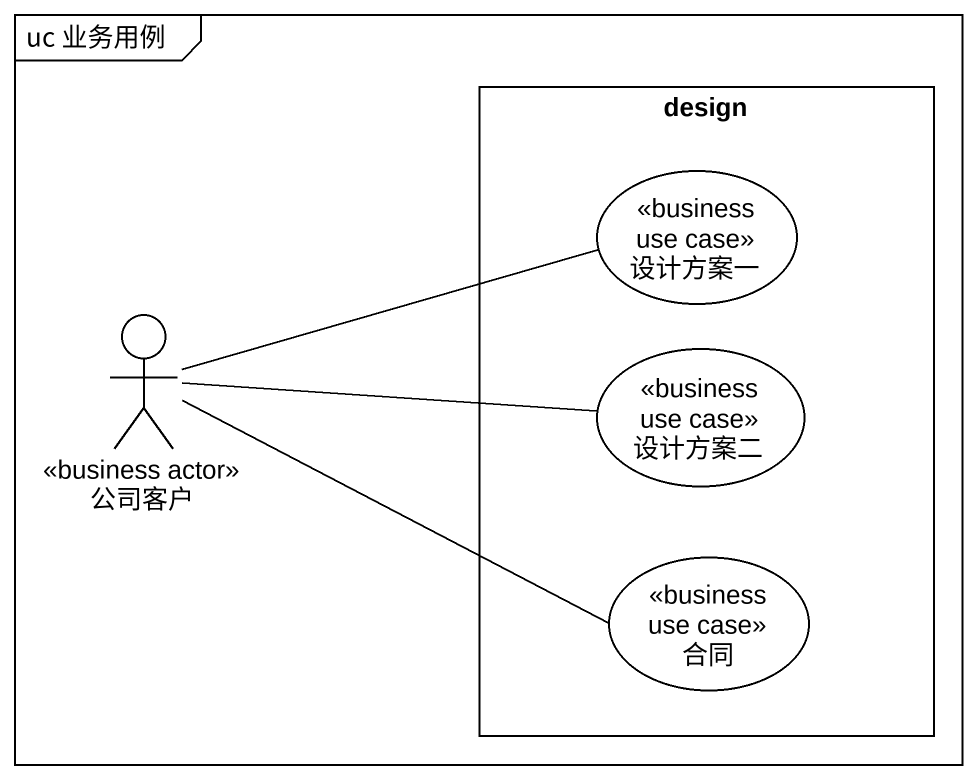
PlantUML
@startuml
mainframe uc 业务用例
rectangle design {
  usecase 设计方案一 <<business use case>>
  usecase 设计方案二 <<business use case>>
  usecase 合同 <<business use case>>
}
actor 公司客户 <<business actor>>
公司客户 -right- 设计方案一
公司客户 -right- 设计方案二
公司客户 -right- 合同
@enduml
